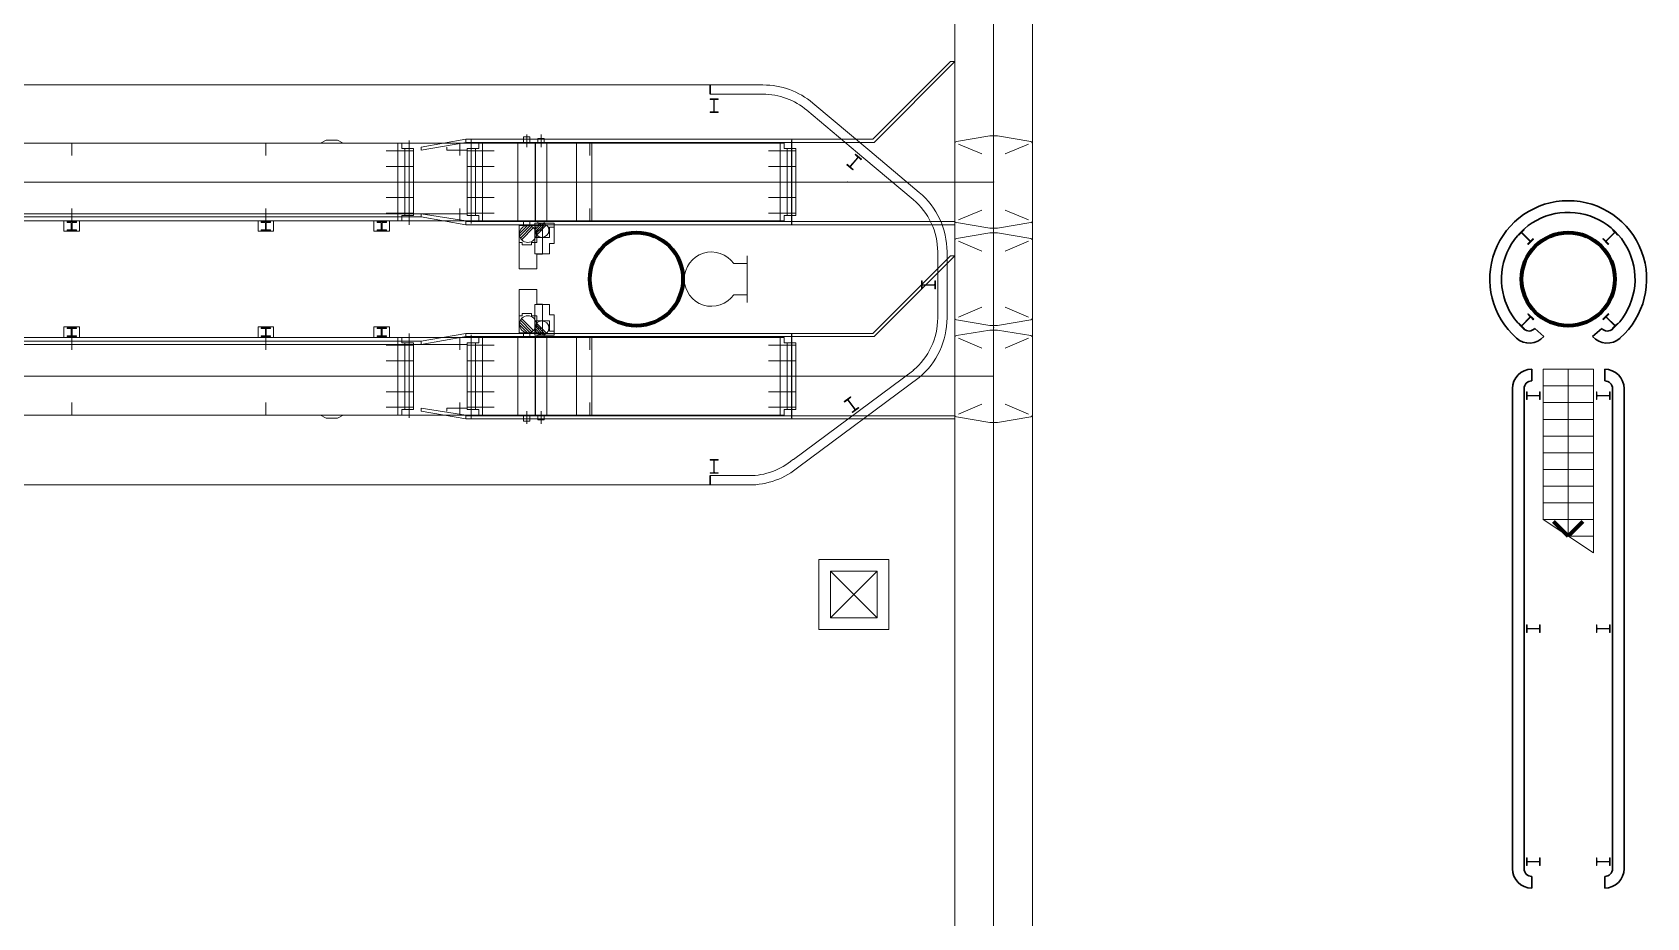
# Model space of a CAD drawing. Header units: metres. Extents: x 1807 to 3745, y 842 to 1968.
# Drawn here: x 3502.22 to 3523.01, y 1323.78 to 1335.18 of the extents above; entities that cross this region are included whole.
import ezdxf

# ---------------------------------------------------------------- set-up
doc = ezdxf.new("R2010")
doc.units = ezdxf.units.M
doc.header["$MEASUREMENT"] = 0
doc.layers.add('Level 1', color=7, linetype='Continuous', lineweight=0)

msp = doc.modelspace()

# ---------------------------------------------------------------- linework, layer by layer
at = {"layer": 'Level 1', "color": 7, "linetype": 'Continuous', "lineweight": 0}
for p, q in [((3514.1, 1265.482), (3514.1, 1396.1)), ((3515.1, 1265.482), (3515.1, 1396.1)), ((3513.043, 1333.8), (3514.043, 1334.8)), ((3513.06, 1333.76), (3514.1, 1334.8)), ((3514.043, 1334.8), (3514.1, 1334.8)), ((3486.27, 1334.5), (3511.63, 1334.5)), ((3510.95, 1334.5), (3511.63, 1334.5)), ((3510.95, 1334.38), (3511.63, 1334.38)), ((3512.196, 1334.174), (3512.929, 1333.558)), ((3512.273, 1334.266), (3513.007, 1333.65)), ((3512.273, 1334.266), (3513.007, 1333.65)), ((3511.853, 1333.75), (3486.047, 1333.75)), ((3502.728, 1333.75), (3502.728, 1333.59)), ((3505.228, 1333.75), (3505.228, 1333.59)), ((3506.003, 1333.79), (3505.934, 1333.75)), ((3506.003, 1333.79), (3506.153, 1333.79)), ((3506.223, 1333.75), (3506.153, 1333.79)), ((3506.978, 1333.75), (3506.928, 1333.75)), ((3506.978, 1333.68), (3506.978, 1333.75)), ((3507.128, 1333.68), (3506.978, 1333.68)), ((3507.128, 1332.82), (3507.128, 1333.68)), ((3507.228, 1333.7), (3507.803, 1333.8)), ((3507.803, 1333.76), (3507.228, 1333.66)), ((3507.228, 1333.66), (3507.228, 1333.7)), ((3507.559, 1333.7), (3507.559, 1333.66)), ((3507.728, 1333.75), (3507.728, 1333.59)), ((3512, 1333.8), (3507.803, 1333.8)), ((3507.803, 1333.76), (3507.803, 1333.8)), ((3512, 1333.76), (3507.803, 1333.76)), ((3507.819, 1333.68), (3507.819, 1332.82)), ((3507.819, 1333.68), (3507.969, 1333.68)), ((3507.968, 1333.75), (3508.018, 1333.75)), ((3507.969, 1333.68), (3507.969, 1333.75)), ((3508.688, 1333.76), (3508.488, 1333.76)), ((3508.548, 1333.83), (3508.548, 1333.76)), ((3508.628, 1333.83), (3508.548, 1333.83)), ((3508.628, 1333.83), (3508.628, 1333.76)), ((3508.847, 1333.76), (3508.697, 1333.76)), ((3508.812, 1333.81), (3508.732, 1333.81)), ((3508.732, 1333.81), (3508.732, 1333.76)), ((3508.812, 1333.81), (3508.812, 1333.76)), ((3509.4, 1333.59), (3509.4, 1333.75)), ((3511.903, 1333.75), (3511.853, 1333.75)), ((3511.903, 1333.68), (3511.903, 1333.75)), ((3512.053, 1333.68), (3511.903, 1333.68)), ((3512, 1333.8), (3512.72, 1333.8)), ((3512, 1332.7), (3512, 1333.8)), ((3512, 1333.76), (3512.72, 1333.76)), ((3512.053, 1332.82), (3512.053, 1333.68)), ((3512.72, 1333.8), (3513.043, 1333.8)), ((3512.72, 1333.76), (3513.06, 1333.76)), ((3514.1, 1333.749), (3514.1, 1332.751)), ((3514.55, 1333.845), (3514.121, 1333.774)), ((3514.15, 1333.738), (3514.45, 1333.611)), ((3514.65, 1333.845), (3514.55, 1333.845)), ((3514.65, 1333.845), (3515.079, 1333.774)), ((3515.05, 1333.738), (3514.75, 1333.611)), ((3515.1, 1333.749), (3515.1, 1332.751)), ((3515.1, 1333.749), (3515.1, 1332.751)), ((3507.128, 1333.65), (3506.778, 1333.65)), ((3507.818, 1333.66), (3507.559, 1333.66)), ((3507.819, 1333.65), (3508.169, 1333.65)), ((3512.053, 1333.65), (3511.703, 1333.65)), ((3512.929, 1333.558), (3513.566, 1333.024)), ((3513.007, 1333.65), (3513.643, 1333.116)), ((3513.007, 1333.65), (3513.643, 1333.116)), ((3507.128, 1333.45), (3506.778, 1333.45)), ((3507.819, 1333.45), (3508.169, 1333.45)), ((3512.053, 1333.45), (3511.703, 1333.45)), ((3512.721, 1333.251), (3512.719, 1333.249)), ((3512.721, 1333.249), (3512.719, 1333.251)), ((3514.601, 1333.251), (3514.599, 1333.249)), ((3514.601, 1333.249), (3514.599, 1333.251)), ((3514.599, 1333.251), (3514.601, 1333.249)), ((3514.601, 1333.251), (3514.599, 1333.249)), ((3507.128, 1333.25), (3506.778, 1333.25)), ((3507.128, 1333.05), (3506.778, 1333.05)), ((3507.819, 1333.25), (3508.169, 1333.25)), ((3507.819, 1333.05), (3508.169, 1333.05)), ((3512.053, 1333.25), (3511.703, 1333.25)), ((3512.053, 1333.05), (3511.703, 1333.05)), ((3507.818, 1332.84), (3488.228, 1332.84)), ((3502.728, 1332.91), (3502.728, 1332.75)), ((3505.228, 1332.91), (3505.228, 1332.75)), ((3507.128, 1332.85), (3506.778, 1332.85)), ((3507.228, 1332.8), (3507.228, 1332.84)), ((3507.228, 1332.84), (3507.803, 1332.75)), ((3507.728, 1332.91), (3507.728, 1332.75)), ((3507.819, 1332.85), (3508.169, 1332.85)), ((3509.4, 1332.75), (3509.4, 1332.91)), ((3512.053, 1332.85), (3511.703, 1332.85)), ((3514.15, 1332.762), (3514.45, 1332.889)), ((3515.05, 1332.762), (3514.75, 1332.889)), ((3511.853, 1332.75), (3487.489, 1332.75)), ((3507.228, 1332.8), (3488.228, 1332.8)), ((3502.628, 1332.616), (3502.628, 1332.75)), ((3502.628, 1332.75), (3502.828, 1332.75)), ((3502.668, 1332.74), (3502.788, 1332.74)), ((3502.668, 1332.74), (3502.668, 1332.73)), ((3502.668, 1332.73), (3502.723, 1332.73)), ((3502.668, 1332.636), (3502.668, 1332.626)), ((3502.668, 1332.636), (3502.723, 1332.636)), ((3502.688, 1332.75), (3502.688, 1332.74)), ((3502.723, 1332.73), (3502.723, 1332.636)), ((3502.733, 1332.73), (3502.788, 1332.73)), ((3502.733, 1332.73), (3502.733, 1332.636)), ((3502.733, 1332.636), (3502.788, 1332.636)), ((3502.768, 1332.75), (3502.768, 1332.74)), ((3502.788, 1332.74), (3502.788, 1332.73)), ((3502.788, 1332.636), (3502.788, 1332.626)), ((3502.828, 1332.616), (3502.828, 1332.75)), ((3505.128, 1332.616), (3505.128, 1332.75)), ((3505.128, 1332.75), (3505.328, 1332.75)), ((3505.168, 1332.74), (3505.288, 1332.74)), ((3505.168, 1332.74), (3505.168, 1332.73)), ((3505.168, 1332.73), (3505.223, 1332.73)), ((3505.168, 1332.636), (3505.168, 1332.626)), ((3505.168, 1332.636), (3505.223, 1332.636)), ((3505.188, 1332.75), (3505.188, 1332.74)), ((3505.223, 1332.73), (3505.223, 1332.636)), ((3505.233, 1332.73), (3505.288, 1332.73)), ((3505.233, 1332.73), (3505.233, 1332.636)), ((3505.233, 1332.636), (3505.288, 1332.636)), ((3505.268, 1332.75), (3505.268, 1332.74)), ((3505.288, 1332.74), (3505.288, 1332.73)), ((3505.288, 1332.636), (3505.288, 1332.626)), ((3505.328, 1332.616), (3505.328, 1332.75)), ((3506.62, 1332.616), (3506.62, 1332.75)), ((3506.62, 1332.75), (3506.82, 1332.75)), ((3506.66, 1332.74), (3506.78, 1332.74)), ((3506.66, 1332.74), (3506.66, 1332.73)), ((3506.66, 1332.73), (3506.715, 1332.73)), ((3506.66, 1332.636), (3506.66, 1332.626)), ((3506.66, 1332.636), (3506.715, 1332.636)), ((3506.68, 1332.75), (3506.68, 1332.74)), ((3506.715, 1332.73), (3506.715, 1332.636)), ((3506.725, 1332.73), (3506.78, 1332.73)), ((3506.725, 1332.73), (3506.725, 1332.636)), ((3506.725, 1332.636), (3506.78, 1332.636)), ((3506.76, 1332.75), (3506.76, 1332.74)), ((3506.78, 1332.74), (3506.78, 1332.73)), ((3506.78, 1332.636), (3506.78, 1332.626)), ((3506.82, 1332.616), (3506.82, 1332.75)), ((3506.978, 1332.75), (3506.928, 1332.75)), ((3507.128, 1332.82), (3506.978, 1332.82)), ((3506.978, 1332.82), (3506.978, 1332.75)), ((3507.803, 1332.7), (3507.228, 1332.8)), ((3507.803, 1332.7), (3507.803, 1332.75)), ((3512, 1332.74), (3507.803, 1332.74)), ((3512, 1332.7), (3507.803, 1332.7)), ((3507.819, 1332.82), (3507.969, 1332.82)), ((3507.968, 1332.75), (3508.018, 1332.75)), ((3507.969, 1332.82), (3507.969, 1332.75)), ((3508.688, 1332.74), (3508.488, 1332.74)), ((3508.492, 1332.69), (3508.492, 1332.472)), ((3508.492, 1332.69), (3508.792, 1332.69)), ((3508.493, 1332.587), (3508.596, 1332.69)), ((3508.496, 1332.554), (3508.628, 1332.687)), ((3508.506, 1332.529), (3508.654, 1332.677)), ((3508.52, 1332.508), (3508.675, 1332.663)), ((3508.548, 1332.74), (3508.548, 1332.69)), ((3508.628, 1332.74), (3508.628, 1332.69)), ((3508.692, 1332.72), (3508.692, 1332.538)), ((3508.692, 1332.72), (3508.942, 1332.72)), ((3508.692, 1332.634), (3508.779, 1332.72)), ((3508.695, 1332.607), (3508.805, 1332.717)), ((3508.847, 1332.74), (3508.697, 1332.74)), ((3508.703, 1332.586), (3508.827, 1332.709)), ((3508.715, 1332.568), (3508.844, 1332.697)), ((3508.72, 1332.63), (3508.792, 1332.63)), ((3508.72, 1332.63), (3508.72, 1332.472)), ((3508.732, 1332.74), (3508.732, 1332.72)), ((3508.792, 1332.69), (3508.792, 1332.63)), ((3508.812, 1332.74), (3508.812, 1332.72)), ((3508.882, 1332.67), (3508.942, 1332.67)), ((3508.882, 1332.67), (3508.882, 1332.538)), ((3508.942, 1332.72), (3508.942, 1332.67)), ((3511.903, 1332.75), (3511.853, 1332.75)), ((3512.053, 1332.82), (3511.903, 1332.82)), ((3511.903, 1332.82), (3511.903, 1332.75)), ((3512, 1332.74), (3512.72, 1332.74)), ((3512, 1332.7), (3512.72, 1332.7)), ((3512.72, 1332.74), (3514.1, 1332.74)), ((3512.72, 1332.7), (3514.1, 1332.7)), ((3514.55, 1332.655), (3514.121, 1332.727)), ((3514.65, 1332.655), (3514.55, 1332.655)), ((3514.65, 1332.655), (3515.079, 1332.727)), ((3502.628, 1332.616), (3502.828, 1332.616)), ((3502.668, 1332.626), (3502.788, 1332.626)), ((3505.128, 1332.616), (3505.328, 1332.616)), ((3505.168, 1332.626), (3505.288, 1332.626)), ((3506.62, 1332.616), (3506.82, 1332.616)), ((3506.66, 1332.626), (3506.78, 1332.626)), ((3508.492, 1332.472), (3508.528, 1332.472)), ((3508.528, 1332.472), (3508.528, 1332.442)), ((3508.528, 1332.442), (3508.649, 1332.442)), ((3508.648, 1332.472), (3508.648, 1332.442)), ((3508.648, 1332.472), (3508.72, 1332.472)), ((3508.692, 1332.538), (3508.882, 1332.538)), ((3514.1, 1332.499), (3514.1, 1331.501)), ((3514.55, 1332.595), (3514.121, 1332.524)), ((3514.15, 1332.488), (3514.45, 1332.361)), ((3514.65, 1332.595), (3514.55, 1332.595)), ((3514.599, 1332.626), (3514.601, 1332.624)), ((3514.601, 1332.626), (3514.599, 1332.624)), ((3514.65, 1332.595), (3515.079, 1332.524)), ((3515.05, 1332.488), (3514.75, 1332.361)), ((3515.1, 1332.499), (3515.1, 1331.501)), ((3515.1, 1332.499), (3515.1, 1331.501)), ((3513.043, 1331.3), (3514.043, 1332.3)), ((3513.06, 1331.26), (3514.1, 1332.3)), ((3513.88, 1332.35), (3513.88, 1331.5)), ((3514, 1332.35), (3514, 1331.5)), ((3514, 1332.35), (3514, 1331.5)), ((3514.043, 1332.3), (3514.1, 1332.3)), ((3514.599, 1332.001), (3514.601, 1331.999)), ((3514.601, 1332.001), (3514.599, 1331.999)), ((3514.15, 1331.512), (3514.45, 1331.639)), ((3515.05, 1331.512), (3514.75, 1331.639)), ((3502.628, 1331.384), (3502.628, 1331.25)), ((3502.628, 1331.384), (3502.828, 1331.384)), ((3502.828, 1331.384), (3502.828, 1331.25)), ((3505.128, 1331.384), (3505.128, 1331.25)), ((3505.128, 1331.384), (3505.328, 1331.384)), ((3505.328, 1331.384), (3505.328, 1331.25)), ((3506.62, 1331.384), (3506.62, 1331.25)), ((3506.62, 1331.384), (3506.82, 1331.384)), ((3506.82, 1331.384), (3506.82, 1331.25)), ((3508.492, 1331.528), (3508.528, 1331.528)), ((3508.492, 1331.31), (3508.492, 1331.528)), ((3508.493, 1331.413), (3508.596, 1331.31)), ((3508.496, 1331.446), (3508.628, 1331.313)), ((3508.506, 1331.471), (3508.654, 1331.323)), ((3508.52, 1331.492), (3508.675, 1331.338)), ((3508.528, 1331.558), (3508.649, 1331.558)), ((3508.528, 1331.528), (3508.528, 1331.558)), ((3508.648, 1331.528), (3508.648, 1331.558)), ((3508.648, 1331.528), (3508.72, 1331.528)), ((3508.692, 1331.462), (3508.882, 1331.462)), ((3508.692, 1331.28), (3508.692, 1331.462)), ((3508.695, 1331.393), (3508.805, 1331.283)), ((3508.703, 1331.415), (3508.827, 1331.291)), ((3508.715, 1331.432), (3508.844, 1331.303)), ((3508.72, 1331.37), (3508.72, 1331.528)), ((3508.882, 1331.33), (3508.882, 1331.462)), ((3514.55, 1331.405), (3514.121, 1331.477)), ((3514.65, 1331.405), (3514.55, 1331.405)), ((3514.65, 1331.405), (3515.079, 1331.477)), ((3511.853, 1331.25), (3486.047, 1331.25)), ((3507.228, 1331.2), (3488.228, 1331.2)), ((3502.628, 1331.25), (3502.828, 1331.25)), ((3502.668, 1331.374), (3502.788, 1331.374)), ((3502.668, 1331.364), (3502.668, 1331.374)), ((3502.668, 1331.364), (3502.723, 1331.364)), ((3502.668, 1331.27), (3502.723, 1331.27)), ((3502.668, 1331.26), (3502.668, 1331.27)), ((3502.668, 1331.26), (3502.788, 1331.26)), ((3502.688, 1331.25), (3502.688, 1331.26)), ((3502.723, 1331.27), (3502.723, 1331.364)), ((3502.728, 1331.09), (3502.728, 1331.25)), ((3502.733, 1331.364), (3502.788, 1331.364)), ((3502.733, 1331.27), (3502.733, 1331.364)), ((3502.733, 1331.27), (3502.788, 1331.27)), ((3502.768, 1331.25), (3502.768, 1331.26)), ((3502.788, 1331.364), (3502.788, 1331.374)), ((3502.788, 1331.26), (3502.788, 1331.27)), ((3505.128, 1331.25), (3505.328, 1331.25)), ((3505.168, 1331.374), (3505.288, 1331.374)), ((3505.168, 1331.364), (3505.168, 1331.374)), ((3505.168, 1331.364), (3505.223, 1331.364)), ((3505.168, 1331.27), (3505.223, 1331.27)), ((3505.168, 1331.26), (3505.168, 1331.27)), ((3505.168, 1331.26), (3505.288, 1331.26)), ((3505.188, 1331.25), (3505.188, 1331.26)), ((3505.223, 1331.27), (3505.223, 1331.364)), ((3505.228, 1331.09), (3505.228, 1331.25)), ((3505.233, 1331.364), (3505.288, 1331.364)), ((3505.233, 1331.27), (3505.233, 1331.364)), ((3505.233, 1331.27), (3505.288, 1331.27)), ((3505.268, 1331.25), (3505.268, 1331.26)), ((3505.288, 1331.364), (3505.288, 1331.374)), ((3505.288, 1331.26), (3505.288, 1331.27)), ((3506.62, 1331.25), (3506.82, 1331.25)), ((3506.66, 1331.374), (3506.78, 1331.374)), ((3506.66, 1331.364), (3506.66, 1331.374)), ((3506.66, 1331.364), (3506.715, 1331.364)), ((3506.66, 1331.27), (3506.715, 1331.27)), ((3506.66, 1331.26), (3506.66, 1331.27)), ((3506.66, 1331.26), (3506.78, 1331.26)), ((3506.68, 1331.25), (3506.68, 1331.26)), ((3506.715, 1331.27), (3506.715, 1331.364)), ((3506.725, 1331.364), (3506.78, 1331.364)), ((3506.725, 1331.27), (3506.725, 1331.364)), ((3506.725, 1331.27), (3506.78, 1331.27)), ((3506.76, 1331.25), (3506.76, 1331.26)), ((3506.78, 1331.364), (3506.78, 1331.374)), ((3506.78, 1331.26), (3506.78, 1331.27)), ((3506.978, 1331.25), (3506.928, 1331.25)), ((3506.978, 1331.18), (3506.978, 1331.25)), ((3507.128, 1331.18), (3506.978, 1331.18)), ((3507.128, 1331.18), (3507.128, 1330.32)), ((3507.228, 1331.2), (3507.803, 1331.3)), ((3507.803, 1331.26), (3507.228, 1331.16)), ((3507.228, 1331.16), (3507.228, 1331.2)), ((3507.728, 1331.09), (3507.728, 1331.25)), ((3512, 1331.3), (3507.803, 1331.3)), ((3507.803, 1331.26), (3507.803, 1331.3)), ((3512, 1331.26), (3507.803, 1331.26)), ((3507.819, 1330.32), (3507.819, 1331.18)), ((3507.819, 1331.18), (3507.969, 1331.18)), ((3507.968, 1331.25), (3508.018, 1331.25)), ((3507.969, 1331.18), (3507.969, 1331.25)), ((3508.688, 1331.26), (3508.488, 1331.26)), ((3508.492, 1331.31), (3508.792, 1331.31)), ((3508.548, 1331.26), (3508.548, 1331.31)), ((3508.628, 1331.26), (3508.628, 1331.31)), ((3508.692, 1331.367), (3508.779, 1331.28)), ((3508.692, 1331.28), (3508.942, 1331.28)), ((3508.847, 1331.26), (3508.697, 1331.26)), ((3508.72, 1331.37), (3508.792, 1331.37)), ((3508.732, 1331.26), (3508.732, 1331.28)), ((3508.792, 1331.31), (3508.792, 1331.37)), ((3508.812, 1331.26), (3508.812, 1331.28)), ((3508.882, 1331.33), (3508.942, 1331.33)), ((3508.942, 1331.28), (3508.942, 1331.33)), ((3509.4, 1331.09), (3509.4, 1331.25)), ((3511.903, 1331.25), (3511.853, 1331.25)), ((3511.903, 1331.18), (3511.903, 1331.25)), ((3512.053, 1331.18), (3511.903, 1331.18)), ((3512, 1331.3), (3512.72, 1331.3)), ((3512, 1330.2), (3512, 1331.3)), ((3512, 1331.26), (3512.72, 1331.26)), ((3512.053, 1331.18), (3512.053, 1330.32)), ((3512.72, 1331.3), (3513.043, 1331.3)), ((3512.72, 1331.26), (3513.06, 1331.26)), ((3514.1, 1331.249), (3514.1, 1330.251)), ((3514.55, 1331.345), (3514.121, 1331.274)), ((3514.15, 1331.238), (3514.45, 1331.111)), ((3514.65, 1331.345), (3514.55, 1331.345)), ((3514.599, 1331.376), (3514.601, 1331.374)), ((3514.601, 1331.376), (3514.599, 1331.374)), ((3514.65, 1331.345), (3515.079, 1331.274)), ((3515.05, 1331.238), (3514.75, 1331.111)), ((3515.1, 1331.249), (3515.1, 1330.251)), ((3515.1, 1331.249), (3515.1, 1330.251)), ((3507.818, 1331.16), (3488.228, 1331.16)), ((3507.128, 1331.15), (3506.778, 1331.15)), ((3507.819, 1331.15), (3508.169, 1331.15)), ((3512.053, 1331.15), (3511.703, 1331.15)), ((3507.128, 1330.95), (3506.778, 1330.95)), ((3507.819, 1330.95), (3508.169, 1330.95)), ((3512.053, 1330.95), (3511.703, 1330.95)), ((3513.571, 1330.83), (3512.023, 1329.68)), ((3513.566, 1330.826), (3513.571, 1330.83)), ((3522, 1328.69), (3522, 1330.84)), ((3507.128, 1330.75), (3506.778, 1330.75)), ((3507.128, 1330.55), (3506.778, 1330.55)), ((3507.819, 1330.75), (3508.169, 1330.75)), ((3507.819, 1330.55), (3508.169, 1330.55)), ((3512.053, 1330.75), (3511.703, 1330.75)), ((3512.053, 1330.55), (3511.703, 1330.55)), ((3513.643, 1330.734), (3512.094, 1329.584)), ((3513.643, 1330.734), (3512.094, 1329.584)), ((3512.721, 1330.751), (3512.719, 1330.749)), ((3512.721, 1330.749), (3512.719, 1330.751)), ((3514.601, 1330.751), (3514.599, 1330.749)), ((3514.601, 1330.749), (3514.599, 1330.751)), ((3514.599, 1330.751), (3514.601, 1330.749)), ((3514.601, 1330.751), (3514.599, 1330.749)), ((3502.728, 1330.25), (3502.728, 1330.41)), ((3505.228, 1330.25), (3505.228, 1330.41)), ((3507.128, 1330.35), (3506.778, 1330.35)), ((3507.228, 1330.3), (3507.228, 1330.34)), ((3507.228, 1330.34), (3507.803, 1330.25)), ((3507.559, 1330.3), (3507.559, 1330.34)), ((3507.818, 1330.34), (3507.559, 1330.34)), ((3507.728, 1330.25), (3507.728, 1330.41)), ((3507.819, 1330.35), (3508.169, 1330.35)), ((3509.4, 1330.25), (3509.4, 1330.41)), ((3512.053, 1330.35), (3511.703, 1330.35)), ((3514.15, 1330.262), (3514.45, 1330.389)), ((3515.05, 1330.262), (3514.75, 1330.389)), ((3511.853, 1330.25), (3486.047, 1330.25)), ((3506.003, 1330.21), (3505.934, 1330.25)), ((3506.003, 1330.21), (3506.153, 1330.21)), ((3506.223, 1330.25), (3506.153, 1330.21)), ((3506.978, 1330.25), (3506.928, 1330.25)), ((3507.128, 1330.32), (3506.978, 1330.32)), ((3506.978, 1330.32), (3506.978, 1330.25)), ((3507.803, 1330.2), (3507.228, 1330.3)), ((3507.803, 1330.2), (3507.803, 1330.25)), ((3512, 1330.24), (3507.803, 1330.24)), ((3512, 1330.2), (3507.803, 1330.2)), ((3507.819, 1330.32), (3507.969, 1330.32)), ((3507.968, 1330.25), (3508.018, 1330.25)), ((3507.969, 1330.32), (3507.969, 1330.25)), ((3508.688, 1330.24), (3508.488, 1330.24)), ((3508.548, 1330.17), (3508.548, 1330.24)), ((3508.628, 1330.17), (3508.548, 1330.17)), ((3508.628, 1330.17), (3508.628, 1330.24)), ((3508.847, 1330.24), (3508.697, 1330.24)), ((3508.732, 1330.19), (3508.732, 1330.24)), ((3508.812, 1330.19), (3508.732, 1330.19)), ((3508.812, 1330.19), (3508.812, 1330.24)), ((3511.903, 1330.25), (3511.853, 1330.25)), ((3512.053, 1330.32), (3511.903, 1330.32)), ((3511.903, 1330.32), (3511.903, 1330.25)), ((3512, 1330.24), (3512.72, 1330.24)), ((3512, 1330.2), (3512.72, 1330.2)), ((3512.72, 1330.24), (3514.1, 1330.24)), ((3512.72, 1330.2), (3514.1, 1330.2)), ((3514.55, 1330.155), (3514.121, 1330.227)), ((3514.65, 1330.155), (3514.55, 1330.155)), ((3514.65, 1330.155), (3515.079, 1330.227)), ((3514.599, 1330.126), (3514.601, 1330.124)), ((3514.601, 1330.126), (3514.599, 1330.124)), ((3512.023, 1329.68), (3512.017, 1329.676)), ((3512.097, 1329.586), (3512.092, 1329.582)), ((3511.451, 1329.35), (3486.45, 1329.35)), ((3511.451, 1329.47), (3510.95, 1329.47)), ((3511.451, 1329.35), (3510.95, 1329.35)), ((3511.451, 1329.35), (3511.451, 1329.35)), ((3511.451, 1329.35), (3511.451, 1329.35)), ((3513.25, 1328.39), (3512.35, 1328.39)), ((3512.35, 1328.39), (3512.35, 1327.49)), ((3513.25, 1327.49), (3513.25, 1328.39)), ((3512.5, 1327.64), (3513.1, 1328.24)), ((3513.1, 1327.64), (3512.5, 1328.24)), ((3512.35, 1327.49), (3513.25, 1327.49))]:
    msp.add_line(p, q, dxfattribs=at)
at = {"layer": 'Level 1', "color": 7, "linetype": 'Continuous', "lineweight": 0, "ltscale": 4}
for p, q in [((3514.6, 1265.482), (3514.6, 1396.1)), ((3506.928, 1332.75), (3506.928, 1333.75)), ((3507.018, 1332.82), (3507.018, 1333.68)), ((3507.073, 1332.7), (3507.073, 1333.785)), ((3507.874, 1333.8), (3507.874, 1332.715)), ((3507.929, 1333.68), (3507.929, 1332.82)), ((3508.019, 1333.75), (3508.019, 1332.75)), ((3508.475, 1333.75), (3508.475, 1332.75)), ((3508.588, 1333.7), (3508.588, 1333.864)), ((3508.697, 1333.75), (3508.697, 1332.75)), ((3508.701, 1333.75), (3508.701, 1332.75)), ((3508.772, 1333.7), (3508.772, 1333.864)), ((3508.847, 1333.75), (3508.847, 1332.75)), ((3509.228, 1332.75), (3509.228, 1333.75)), ((3509.428, 1332.75), (3509.428, 1333.75)), ((3511.853, 1332.75), (3511.853, 1333.75)), ((3511.943, 1332.82), (3511.943, 1333.68)), ((3511.998, 1332.7), (3511.998, 1333.785)), ((3485.18, 1333.25), (3512.72, 1333.25)), ((3514.6, 1333.25), (3512.72, 1333.25)), ((3508.792, 1332.63), (3508.792, 1332.322)), ((3508.942, 1332.67), (3508.942, 1332.458)), ((3508.492, 1332.134), (3508.492, 1332.472)), ((3508.692, 1332.326), (3508.692, 1332.538)), ((3508.882, 1332.458), (3508.882, 1332.326)), ((3508.882, 1332.458), (3508.942, 1332.458)), ((3508.882, 1332.326), (3508.692, 1332.326)), ((3508.72, 1332.322), (3508.792, 1332.322)), ((3508.72, 1332.322), (3508.72, 1332.134)), ((3508.72, 1332.134), (3508.492, 1332.134)), ((3508.492, 1331.866), (3508.492, 1331.528)), ((3508.72, 1331.866), (3508.492, 1331.866)), ((3508.72, 1331.678), (3508.72, 1331.866)), ((3508.692, 1331.674), (3508.692, 1331.462)), ((3508.882, 1331.674), (3508.692, 1331.674)), ((3508.72, 1331.678), (3508.792, 1331.678)), ((3508.792, 1331.37), (3508.792, 1331.678)), ((3508.882, 1331.542), (3508.882, 1331.674)), ((3508.882, 1331.542), (3508.942, 1331.542)), ((3508.942, 1331.33), (3508.942, 1331.542)), ((3506.928, 1331.25), (3506.928, 1330.25)), ((3507.018, 1331.18), (3507.018, 1330.32)), ((3507.073, 1331.3), (3507.073, 1330.215)), ((3507.874, 1330.2), (3507.874, 1331.285)), ((3507.929, 1330.32), (3507.929, 1331.18)), ((3508.019, 1330.25), (3508.019, 1331.25)), ((3508.475, 1330.25), (3508.475, 1331.25)), ((3508.697, 1330.25), (3508.697, 1331.25)), ((3508.701, 1330.25), (3508.701, 1331.25)), ((3508.847, 1330.25), (3508.847, 1331.25)), ((3509.228, 1330.25), (3509.228, 1331.25)), ((3509.428, 1330.25), (3509.428, 1331.25)), ((3511.853, 1331.25), (3511.853, 1330.25)), ((3511.943, 1331.18), (3511.943, 1330.32)), ((3511.998, 1331.3), (3511.998, 1330.215)), ((3485.18, 1330.75), (3512.72, 1330.75)), ((3514.6, 1330.75), (3512.72, 1330.75)), ((3508.588, 1330.3), (3508.588, 1330.136)), ((3508.772, 1330.3), (3508.772, 1330.136))]:
    msp.add_line(p, q, dxfattribs=at)
at = {"layer": 'Level 1', "color": 7, "linetype": 'Continuous', "lineweight": 30}
for p, q in [((3510.95, 1334.38), (3510.95, 1334.5)), ((3521.687, 1331.262), (3521.569, 1331.366)), ((3521.687, 1331.262), (3521.569, 1331.366)), ((3522.313, 1331.262), (3522.431, 1331.366)), ((3521.531, 1330.69), (3521.531, 1330.84)), ((3522.47, 1330.69), (3522.47, 1330.84)), ((3521.281, 1324.41), (3521.281, 1330.59)), ((3521.431, 1324.41), (3521.431, 1330.59)), ((3522.57, 1324.41), (3522.57, 1330.59)), ((3522.72, 1324.41), (3522.72, 1330.59)), ((3510.95, 1329.35), (3510.95, 1329.47)), ((3521.531, 1324.31), (3521.531, 1324.16)), ((3522.47, 1324.31), (3522.47, 1324.16))]:
    msp.add_line(p, q, dxfattribs=at)
at = {"layer": 'Level 1', "color": 7, "linetype": 'Continuous', "lineweight": 13}
for p, q in [((3511.051, 1334.322), (3510.95, 1334.322)), ((3510.95, 1334.322), (3510.95, 1334.314)), ((3510.95, 1334.314), (3510.991, 1334.314)), ((3510.998, 1334.307), (3510.998, 1334.16)), ((3511.003, 1334.16), (3511.003, 1334.307)), ((3511.011, 1334.314), (3511.051, 1334.314)), ((3511.051, 1334.314), (3511.051, 1334.322)), ((3510.991, 1334.152), (3510.95, 1334.152)), ((3510.95, 1334.152), (3510.95, 1334.144)), ((3510.95, 1334.144), (3511.051, 1334.144)), ((3511.051, 1334.152), (3511.011, 1334.152)), ((3511.051, 1334.144), (3511.051, 1334.152)), ((3512.708, 1333.472), (3512.713, 1333.479)), ((3512.786, 1333.407), (3512.708, 1333.472)), ((3512.713, 1333.479), (3512.745, 1333.452)), ((3512.755, 1333.453), (3512.85, 1333.566)), ((3512.853, 1333.563), (3512.759, 1333.45)), ((3512.817, 1333.603), (3512.823, 1333.609)), ((3512.849, 1333.576), (3512.817, 1333.603)), ((3512.823, 1333.609), (3512.9, 1333.543)), ((3512.895, 1333.537), (3512.864, 1333.564)), ((3512.9, 1333.543), (3512.895, 1333.537)), ((3512.76, 1333.439), (3512.791, 1333.413)), ((3512.791, 1333.413), (3512.786, 1333.407)), ((3521.357, 1332.57), (3521.429, 1332.642)), ((3521.434, 1332.636), (3521.405, 1332.607)), ((3521.429, 1332.642), (3521.434, 1332.636)), ((3522.565, 1332.638), (3522.57, 1332.643)), ((3522.593, 1332.609), (3522.565, 1332.638)), ((3522.57, 1332.643), (3522.642, 1332.571)), ((3521.363, 1332.565), (3521.357, 1332.57)), ((3521.391, 1332.593), (3521.363, 1332.565)), ((3521.506, 1332.49), (3521.402, 1332.593)), ((3521.405, 1332.597), (3521.509, 1332.493)), ((3521.477, 1332.45), (3521.506, 1332.479)), ((3521.483, 1332.444), (3521.477, 1332.45)), ((3521.554, 1332.516), (3521.483, 1332.444)), ((3521.52, 1332.493), (3521.549, 1332.522)), ((3521.549, 1332.522), (3521.554, 1332.516)), ((3522.444, 1332.517), (3522.45, 1332.523)), ((3522.516, 1332.446), (3522.444, 1332.517)), ((3522.45, 1332.523), (3522.479, 1332.494)), ((3522.49, 1332.494), (3522.593, 1332.598)), ((3522.597, 1332.595), (3522.493, 1332.491)), ((3522.493, 1332.48), (3522.522, 1332.451)), ((3522.522, 1332.451), (3522.516, 1332.446)), ((3522.636, 1332.566), (3522.607, 1332.595)), ((3522.642, 1332.571), (3522.636, 1332.566)), ((3511.427, 1332.2), (3511.427, 1332.3)), ((3511.427, 1332.3), (3511.427, 1331.7)), ((3511.254, 1332.2), (3511.427, 1332.2)), ((3511.427, 1331.8), (3511.254, 1331.8)), ((3513.68, 1331.976), (3513.672, 1331.976)), ((3513.672, 1331.976), (3513.672, 1331.874)), ((3513.672, 1331.874), (3513.68, 1331.874)), ((3513.68, 1331.935), (3513.68, 1331.976)), ((3513.68, 1331.874), (3513.68, 1331.915)), ((3513.834, 1331.927), (3513.688, 1331.927)), ((3513.688, 1331.923), (3513.834, 1331.923)), ((3513.85, 1331.976), (3513.842, 1331.976)), ((3513.842, 1331.976), (3513.842, 1331.935)), ((3513.842, 1331.915), (3513.842, 1331.874)), ((3513.842, 1331.874), (3513.85, 1331.874)), ((3513.85, 1331.874), (3513.85, 1331.976)), ((3521.358, 1331.429), (3521.364, 1331.434)), ((3521.43, 1331.357), (3521.358, 1331.429)), ((3521.364, 1331.434), (3521.393, 1331.405)), ((3521.403, 1331.405), (3521.507, 1331.509)), ((3521.51, 1331.506), (3521.407, 1331.402)), ((3521.407, 1331.391), (3521.435, 1331.362)), ((3521.478, 1331.549), (3521.484, 1331.554)), ((3521.507, 1331.52), (3521.478, 1331.549)), ((3521.484, 1331.554), (3521.556, 1331.483)), ((3521.55, 1331.477), (3521.521, 1331.506)), ((3521.556, 1331.483), (3521.55, 1331.477)), ((3522.446, 1331.484), (3522.517, 1331.556)), ((3522.451, 1331.478), (3522.446, 1331.484)), ((3522.48, 1331.507), (3522.451, 1331.478)), ((3522.595, 1331.403), (3522.491, 1331.507)), ((3522.523, 1331.55), (3522.494, 1331.521)), ((3522.494, 1331.51), (3522.598, 1331.407)), ((3522.517, 1331.556), (3522.523, 1331.55)), ((3522.566, 1331.364), (3522.595, 1331.393)), ((3522.643, 1331.43), (3522.571, 1331.358)), ((3522.609, 1331.407), (3522.637, 1331.435)), ((3522.637, 1331.435), (3522.643, 1331.43)), ((3521.435, 1331.362), (3521.43, 1331.357)), ((3522.571, 1331.358), (3522.566, 1331.364)), ((3521.675, 1330.84), (3522.325, 1330.84)), ((3521.675, 1328.905), (3521.675, 1330.84)), ((3522.325, 1328.475), (3522.325, 1330.84)), ((3521.469, 1330.551), (3521.461, 1330.551)), ((3521.461, 1330.551), (3521.461, 1330.449)), ((3521.469, 1330.51), (3521.469, 1330.551)), ((3521.639, 1330.551), (3521.631, 1330.551)), ((3521.631, 1330.551), (3521.631, 1330.51)), ((3521.639, 1330.449), (3521.639, 1330.551)), ((3521.675, 1330.625), (3522.325, 1330.625)), ((3522.362, 1330.449), (3522.362, 1330.551)), ((3522.362, 1330.551), (3522.37, 1330.551)), ((3522.37, 1330.551), (3522.37, 1330.51)), ((3522.532, 1330.51), (3522.532, 1330.551)), ((3522.532, 1330.551), (3522.54, 1330.551)), ((3522.54, 1330.551), (3522.54, 1330.449)), ((3512.758, 1330.485), (3512.676, 1330.424)), ((3512.676, 1330.424), (3512.681, 1330.418)), ((3512.681, 1330.418), (3512.714, 1330.442)), ((3512.724, 1330.441), (3512.812, 1330.323)), ((3512.816, 1330.326), (3512.728, 1330.444)), ((3512.73, 1330.454), (3512.762, 1330.479)), ((3512.762, 1330.479), (3512.758, 1330.485)), ((3512.783, 1330.282), (3512.864, 1330.343)), ((3512.859, 1330.349), (3512.827, 1330.324)), ((3512.864, 1330.343), (3512.859, 1330.349)), ((3521.461, 1330.449), (3521.469, 1330.449)), ((3521.469, 1330.449), (3521.469, 1330.49)), ((3521.623, 1330.502), (3521.477, 1330.502)), ((3521.477, 1330.498), (3521.623, 1330.498)), ((3521.631, 1330.49), (3521.631, 1330.449)), ((3521.631, 1330.449), (3521.639, 1330.449)), ((3521.675, 1330.41), (3522.325, 1330.41)), ((3522.37, 1330.449), (3522.362, 1330.449)), ((3522.37, 1330.49), (3522.37, 1330.449)), ((3522.378, 1330.502), (3522.524, 1330.502)), ((3522.524, 1330.498), (3522.378, 1330.498)), ((3522.532, 1330.449), (3522.532, 1330.49)), ((3522.54, 1330.449), (3522.532, 1330.449)), ((3512.811, 1330.313), (3512.778, 1330.288)), ((3512.778, 1330.288), (3512.783, 1330.282)), ((3521.675, 1330.195), (3522.325, 1330.195)), ((3521.675, 1329.98), (3522.325, 1329.98)), ((3521.675, 1329.765), (3522.325, 1329.765)), ((3511.051, 1329.678), (3510.95, 1329.678)), ((3510.95, 1329.678), (3510.95, 1329.67)), ((3510.95, 1329.67), (3510.991, 1329.67)), ((3510.998, 1329.662), (3510.998, 1329.516)), ((3511.003, 1329.516), (3511.003, 1329.662)), ((3511.01, 1329.67), (3511.051, 1329.67)), ((3511.051, 1329.67), (3511.051, 1329.678)), ((3521.675, 1329.55), (3522.325, 1329.55)), ((3510.991, 1329.508), (3510.95, 1329.508)), ((3510.95, 1329.508), (3510.95, 1329.5)), ((3510.95, 1329.5), (3511.051, 1329.5)), ((3511.051, 1329.508), (3511.01, 1329.508)), ((3511.051, 1329.5), (3511.051, 1329.508)), ((3521.675, 1329.335), (3522.325, 1329.335)), ((3521.675, 1329.12), (3522.325, 1329.12)), ((3521.675, 1328.905), (3522.325, 1328.475)), ((3521.675, 1328.905), (3522.325, 1328.905)), ((3522.325, 1328.69), (3522, 1328.69)), ((3513.1, 1328.24), (3512.5, 1328.24)), ((3512.5, 1328.24), (3512.5, 1327.64)), ((3513.1, 1327.64), (3513.1, 1328.24)), ((3512.5, 1327.64), (3513.1, 1327.64)), ((3521.469, 1327.551), (3521.461, 1327.551)), ((3521.461, 1327.551), (3521.461, 1327.449)), ((3521.461, 1327.449), (3521.469, 1327.449)), ((3521.469, 1327.51), (3521.469, 1327.551)), ((3521.469, 1327.449), (3521.469, 1327.49)), ((3521.623, 1327.502), (3521.477, 1327.502)), ((3521.477, 1327.498), (3521.623, 1327.498)), ((3521.639, 1327.551), (3521.631, 1327.551)), ((3521.631, 1327.551), (3521.631, 1327.51)), ((3521.631, 1327.49), (3521.631, 1327.449)), ((3521.631, 1327.449), (3521.639, 1327.449)), ((3521.639, 1327.449), (3521.639, 1327.551)), ((3522.362, 1327.449), (3522.362, 1327.551)), ((3522.362, 1327.551), (3522.37, 1327.551)), ((3522.37, 1327.449), (3522.362, 1327.449)), ((3522.37, 1327.551), (3522.37, 1327.51)), ((3522.37, 1327.49), (3522.37, 1327.449)), ((3522.378, 1327.502), (3522.524, 1327.502)), ((3522.524, 1327.498), (3522.378, 1327.498)), ((3522.532, 1327.51), (3522.532, 1327.551)), ((3522.532, 1327.551), (3522.54, 1327.551)), ((3522.532, 1327.449), (3522.532, 1327.49)), ((3522.54, 1327.449), (3522.532, 1327.449)), ((3522.54, 1327.551), (3522.54, 1327.449)), ((3521.469, 1324.551), (3521.461, 1324.551)), ((3521.461, 1324.551), (3521.461, 1324.449)), ((3521.469, 1324.51), (3521.469, 1324.551)), ((3521.639, 1324.551), (3521.631, 1324.551)), ((3521.631, 1324.551), (3521.631, 1324.51)), ((3521.639, 1324.449), (3521.639, 1324.551)), ((3522.362, 1324.449), (3522.362, 1324.551)), ((3522.362, 1324.551), (3522.37, 1324.551)), ((3522.37, 1324.551), (3522.37, 1324.51)), ((3522.532, 1324.51), (3522.532, 1324.551)), ((3522.532, 1324.551), (3522.54, 1324.551)), ((3522.54, 1324.551), (3522.54, 1324.449)), ((3521.461, 1324.449), (3521.469, 1324.449)), ((3521.469, 1324.449), (3521.469, 1324.49)), ((3521.623, 1324.502), (3521.477, 1324.502)), ((3521.477, 1324.498), (3521.623, 1324.498)), ((3521.631, 1324.49), (3521.631, 1324.449)), ((3521.631, 1324.449), (3521.639, 1324.449)), ((3522.37, 1324.449), (3522.362, 1324.449)), ((3522.37, 1324.49), (3522.37, 1324.449)), ((3522.378, 1324.502), (3522.524, 1324.502)), ((3522.524, 1324.498), (3522.378, 1324.498)), ((3522.532, 1324.449), (3522.532, 1324.49)), ((3522.54, 1324.449), (3522.532, 1324.449))]:
    msp.add_line(p, q, dxfattribs=at)
at = {"layer": 'Level 1', "color": 7, "linetype": 'Continuous', "lineweight": 70}
for p, q in [((3521.811, 1328.879), (3522, 1328.69)), ((3522, 1328.69), (3522.189, 1328.879))]:
    msp.add_line(p, q, dxfattribs=at)
at = {"layer": 'Level 1', "color": 7, "linetype": 'Continuous', "lineweight": 0}
for centre, radius in [((3508.602, 1332.581), 0.109), ((3508.783, 1332.629), 0.091), ((3508.602, 1331.419), 0.109), ((3508.783, 1331.371), 0.091)]:
    msp.add_circle(centre, radius, dxfattribs=at)
at = {"layer": 'Level 1', "color": 7, "linetype": 'Continuous', "lineweight": 70}
for centre in [(3510, 1332), (3522, 1332)]:
    msp.add_circle(centre, 0.6, dxfattribs=at)
at = {"layer": 'Level 1', "color": 7, "linetype": 'Continuous', "lineweight": 0}
for centre, radius, start, end in [((3511.63, 1333.5), 1, 49.9894, 90), ((3511.63, 1333.5), 1, 49.9894, 90), ((3511.63, 1333.5), 0.88, 49.9894, 90), ((3514.125, 1333.749), 0.025, 99.4624, 180), ((3515.075, 1333.749), 0.025, 360, 80.5376), ((3513, 1332.35), 1, 360, 49.9894), ((3513, 1332.35), 1, 360, 49.9894), ((3513, 1332.35), 0.88, 360, 49.9894), ((3514.125, 1332.751), 0.025, 180, 260.5378), ((3515.075, 1332.751), 0.025, 279.4622, 360), ((3514.125, 1332.499), 0.025, 99.4624, 180), ((3515.075, 1332.499), 0.025, 360, 80.5376), ((3513, 1331.5), 0.88, 310.0106, 360), ((3513, 1331.5), 1, 310.0106, 360), ((3513, 1331.5), 1, 310.0106, 360), ((3514.125, 1331.501), 0.025, 180, 260.5378), ((3515.075, 1331.501), 0.025, 279.4622, 360), ((3514.125, 1331.249), 0.025, 99.4624, 180), ((3515.075, 1331.249), 0.025, 360, 80.5376), ((3514.125, 1330.251), 0.025, 180, 260.5378), ((3515.075, 1330.251), 0.025, 279.4622, 360), ((3511.451, 1330.35), 0.88, 270, 310.0106), ((3511.451, 1330.35), 1, 270, 310.0106), ((3511.451, 1330.35), 1, 270, 310.0106)]:
    msp.add_arc(centre, radius, start, end, dxfattribs=at)
at = {"layer": 'Level 1', "color": 7, "linetype": 'Continuous', "lineweight": 13}
for centre, radius, start, end in [((3510.991, 1334.307), 0.0076, 0, 90), ((3511.011, 1334.307), 0.0076, 90, 180), ((3510.991, 1334.16), 0.0076, 270, 0), ((3511.011, 1334.16), 0.0076, 180, 270), ((3512.844, 1333.571), 0.0076, 320, 50), ((3512.859, 1333.558), 0.0076, 50, 140), ((3512.75, 1333.458), 0.0076, 230, 320), ((3512.765, 1333.445), 0.0076, 140, 230), ((3521.397, 1332.588), 0.0076, 45, 135), ((3521.411, 1332.602), 0.0076, 135, 225), ((3521.501, 1332.484), 0.0076, 315, 45), ((3521.515, 1332.498), 0.0076, 225, 315), ((3522.484, 1332.499), 0.0076, 225, 315), ((3522.498, 1332.485), 0.0076, 135, 225), ((3522.588, 1332.603), 0.0076, 315, 45), ((3522.602, 1332.589), 0.0076, 45, 135), ((3510.967, 1332), 0.35, 34.8503, 325.1497), ((3513.688, 1331.935), 0.0076, 180, 270), ((3513.688, 1331.915), 0.0076, 90, 180), ((3513.834, 1331.935), 0.0076, 270, 0), ((3513.834, 1331.915), 0.0076, 0, 90), ((3521.398, 1331.411), 0.0076, 225, 315), ((3521.412, 1331.397), 0.0076, 135, 225), ((3521.502, 1331.515), 0.0076, 315, 45), ((3521.516, 1331.501), 0.0076, 45, 135), ((3522.485, 1331.502), 0.0076, 45, 135), ((3522.499, 1331.516), 0.0076, 135, 225), ((3522.589, 1331.398), 0.0076, 315, 45), ((3522.603, 1331.412), 0.0076, 225, 315), ((3512.718, 1330.436), 0.0076, 36.7, 126.7), ((3512.734, 1330.448), 0.0076, 126.7, 216.7), ((3521.477, 1330.51), 0.0076, 180, 270), ((3521.477, 1330.49), 0.0076, 90, 180), ((3521.623, 1330.51), 0.0076, 270, 0), ((3521.623, 1330.49), 0.0076, 0, 90), ((3522.378, 1330.51), 0.0076, 180, 270), ((3522.378, 1330.49), 0.0076, 90, 180), ((3522.524, 1330.51), 0.0076, 270, 0), ((3522.524, 1330.49), 0.0076, 0, 90), ((3512.806, 1330.319), 0.0076, 306.7, 36.7), ((3512.822, 1330.331), 0.0076, 216.7, 306.7), ((3510.991, 1329.662), 0.0076, 0, 90), ((3510.991, 1329.516), 0.0076, 270, 0), ((3511.01, 1329.662), 0.0076, 90, 180), ((3511.01, 1329.516), 0.0076, 180, 270), ((3521.477, 1327.51), 0.0076, 180, 270), ((3521.477, 1327.49), 0.0076, 90, 180), ((3521.623, 1327.51), 0.0076, 270, 0), ((3521.623, 1327.49), 0.0076, 0, 90), ((3522.378, 1327.51), 0.0076, 180, 270), ((3522.378, 1327.49), 0.0076, 90, 180), ((3522.524, 1327.51), 0.0076, 270, 0), ((3522.524, 1327.49), 0.0076, 0, 90), ((3521.477, 1324.51), 0.0076, 180, 270), ((3521.477, 1324.49), 0.0076, 90, 180), ((3521.623, 1324.51), 0.0076, 270, 0), ((3521.623, 1324.49), 0.0076, 0, 90), ((3522.378, 1324.51), 0.0076, 180, 270), ((3522.378, 1324.49), 0.0076, 90, 180), ((3522.524, 1324.51), 0.0076, 270, 0), ((3522.524, 1324.49), 0.0076, 0, 90)]:
    msp.add_arc(centre, radius, start, end, dxfattribs=at)
at = {"layer": 'Level 1', "color": 7, "linetype": 'Continuous', "lineweight": 30}
for centre, radius, start, end in [((3522, 1332), 1.01, 311.2423, 228.7577), ((3522, 1332), 0.86, 311.6648, 225.1593), ((3521.499, 1331.427), 0.25, 228.4982, 318.4967), ((3521.499, 1331.427), 0.25, 228.4982, 318.4967), ((3521.494, 1331.432), 0.1, 228.4982, 318.4967), ((3521.494, 1331.432), 0.1, 228.4982, 318.4967), ((3522.501, 1331.427), 0.25, 221.5033, 311.5018), ((3522.506, 1331.432), 0.1, 221.5033, 311.5018), ((3521.531, 1330.59), 0.25, 90, 180), ((3522.47, 1330.59), 0.25, 0, 90), ((3521.531, 1330.59), 0.1, 90, 180), ((3522.47, 1330.59), 0.1, 0, 90), ((3521.531, 1324.41), 0.25, 180, 270), ((3521.531, 1324.41), 0.1, 180, 270), ((3522.47, 1324.41), 0.25, 270, 0), ((3522.47, 1324.41), 0.1, 270, 0)]:
    msp.add_arc(centre, radius, start, end, dxfattribs=at)

doc.saveas('drawing.dxf')
